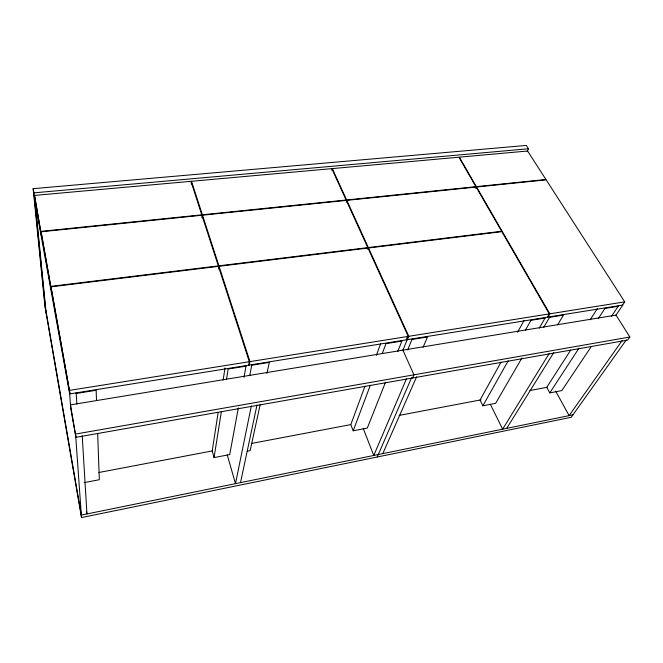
<?xml version="1.0" encoding="UTF-8"?>
<svg xmlns="http://www.w3.org/2000/svg" width="663" height="663" viewBox="0 0 663 663"><rect width="100%" height="100%" fill="white"/><g stroke="black" fill="none" stroke-linecap="round" stroke-linejoin="round"><path stroke-width="0.99" d="M191.267 184.09L191.499 181.281L331.815 168.651L346.111 200.027L202.364 214.787L191.499 181.281M202.091 217.572L202.364 214.787M202.223 217.986L202.497 215.202L346.285 200.408L367.791 247.631L218.914 265.822L218.566 268.548M218.715 269.004L219.055 266.277L367.99 248.053L408.226 336.39L406.867 339.754M238.349 407.82L229.721 454.578L214.05 457.603L212.21 450.939L218.144 412.477M223.141 380.09L225.014 367.94M214.05 457.603L221.334 411.789M226.514 379.211L228.138 369.026L246.039 366.15M243.976 377.33L246.147 365.578M248.683 365.164L249.329 361.716L218.459 266.352L51.043 286.839L70.021 393.872L41.089 231.81L201.925 215.26L218.318 265.896L50.952 286.341M249.321 365.064L249.968 361.617L219.055 266.277M249.736 375.664L251.849 364.658M251.335 405.955L235.481 483.659L227.243 454.859M240.512 482.631L257.012 404.952M260.186 404.513L250.158 450.641L247.266 451.205M266.94 373.426L269.335 362.396L251.741 365.23M331.89 170.408L332.32 168.601L458.887 157.206L475.901 186.693L346.625 199.969L332.32 168.601M346.326 202.149L346.799 200.359L476.117 187.057L501.634 231.271L368.33 247.564L367.783 249.321M365.015 386.098L350.818 424.593L353.197 430.784L367.31 428.066L385.534 382.186M376.369 355.302L380.628 343.757M353.197 430.784L370.327 385.269M382.344 353.313L385.99 343.633L401.861 341.08M397.684 351.597L402.085 340.517M402.731 350.661L407.148 339.705M547.406 317.171L549.312 313.897L501.858 231.669L368.52 247.987L408.789 336.298L407.43 339.663L406.576 337.782M407.654 349.956L412.195 338.892M475.661 188.367L476.365 186.643L459.343 157.164L527.599 151.015L545.939 179.499L476.365 186.643M406.552 378.59L373.775 455.456L363.258 428.588M423.052 347.321L427.519 336.953L411.963 339.456M377.23 457.006L411.59 377.703M412.56 378.001L413.944 374.819L402.93 350.155M382.808 453.616L416.613 376.816M527.184 151.587L528.461 148.761L526.314 145.429L33.15 188.665L44.893 305.941L81.508 517.571L571.224 417.276L626.361 339.821M501.054 362.073L480.062 400.021L482.879 405.797L495.609 403.344L521.897 358.028M517.546 332.254L524.043 320.511M482.879 405.797L508.19 360.805M525.394 330.207L530.964 320.312L545.085 318.041M539.201 328.177L545.4 317.494M547.903 317.096L549.818 313.814L624.737 301.872L546.171 179.847L476.581 187.007L549.818 313.814M543.652 327.447L549.909 316.773M557.616 324.829L563.484 315.082L549.586 317.312M549.262 353.42L502.645 429.176L490.313 404.215M506.723 428.348L553.754 352.617M570.669 350.13L546.743 387.341L549.768 392.91L561.81 390.59L591.164 346.708M590.145 319.839L597.38 308.593M549.768 392.91L579.048 348.075M598.192 318.754L604.946 308.411L618.206 306.273M611.303 316.599L618.562 305.742M622.565 305.096L624.737 301.872M615.595 315.745L622.797 305.063L69.656 393.93L70.742 408.234L75.955 437.331L627.654 340.094L629.85 337.019L616.035 315.091L70.485 404.861L75.955 437.331M622.143 340.567L569.103 415.626L555.652 391.095M572.956 414.839L81.334 515.093L45.913 310.599M84.11 482.639L99.317 479.714L97.676 433.445M98.895 472.487L212.226 450.939M251.401 443.489L350.719 424.61M399.051 415.419L481.023 399.839M529.886 390.548L547.174 387.258M75.723 434.033L629.85 337.019M76.179 393.474L96.152 390.258L96.516 400.543M69.756 390.341L249.329 361.716M249.968 361.617L408.226 336.39M408.789 336.298L549.312 313.897M41.007 231.362L201.792 214.845L190.944 181.331L34.509 195.419L41.379 235.216L34.509 195.419M33.15 188.665L33.904 192.85L528.461 148.761M346.799 200.359L368.33 247.564M202.497 215.202L218.914 265.822M51.291 290.112L41.089 231.81M34.509 198.925L69.656 393.93M86.596 511.902L86.952 513.941L82.212 435.74M35.197 202.712L46.211 313.541M33.904 192.85L45.581 309.928M75.69 435.848L81.508 517.571M76.146 392.886L76.883 404.123"/></g></svg>
